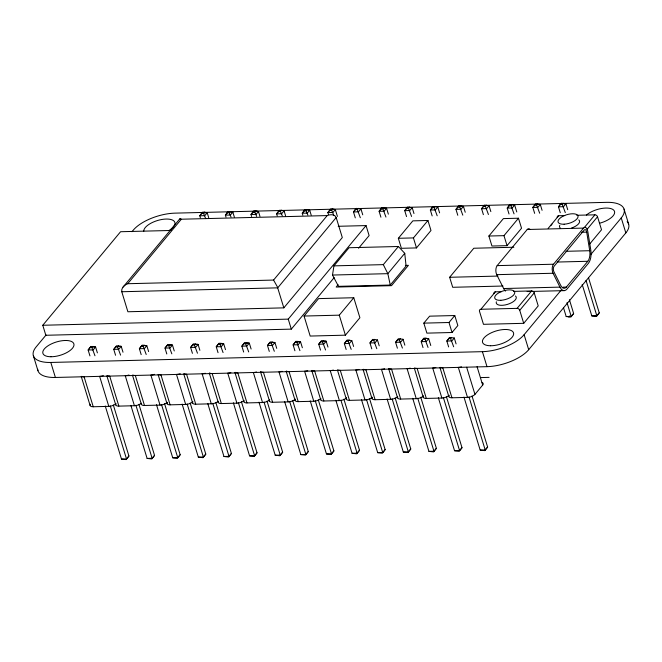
<?xml version="1.0" encoding="UTF-8"?>
<svg xmlns="http://www.w3.org/2000/svg" width="662" height="662" viewBox="0 0 662 662"><rect width="100%" height="100%" fill="white"/><g stroke="black" fill="none" stroke-linecap="round" stroke-linejoin="round"><path stroke-width="0.99" d="M332.498 275.044L333.946 265.867L349.04 247.729L398.4 246.496L404.747 253.323L406.079 266.033L390.266 285.057L338.497 286.348L332.498 275.044L387.833 273.663L404.747 253.323M283.832 307.855L277.37 286.828L273.572 280.067L127.692 283.717C124.572 284.999 120.98 287.995 121.775 291.743L127.89 311.761L283.832 307.855L342.304 237.559L336.188 217.55C334.84 214.041 330.081 214.331 327.21 215.58L181.33 219.221L180.238 218.501L179.832 219.445M97.388 352.863L95.585 346.971L90.876 346.433L88.137 349.999L89.941 355.899M208.712 217.674L207.214 212.767L204.517 212.171L202.506 212.221L201.538 213.387L199.767 215.795L200.363 217.757M123.008 352.225L121.204 346.334L116.495 345.787L113.756 349.362L115.56 355.254M234.331 217.037L232.834 212.121L230.144 211.534L228.125 211.583L227.165 212.742L225.386 215.15L225.99 217.119M148.627 351.588L146.823 345.688L142.123 345.15L139.376 348.717L141.18 354.617M259.959 216.391L258.453 211.484L255.764 210.888L253.753 210.938L252.785 212.105L251.006 214.513L251.61 216.474M174.247 350.943L172.451 345.051L167.743 344.505L165.004 348.08L166.799 353.971M285.579 215.754L284.072 210.839L281.383 210.251L279.372 210.301L278.404 211.459L276.633 213.876L277.229 215.837M199.874 350.306L198.07 344.406L193.362 343.868L190.623 347.434L192.427 353.334M311.198 215.117L309.7 210.202L307.002 209.606L304.992 209.655L304.024 210.822L302.253 213.23L302.848 215.2M113.31 404.937L128.925 456.027L126.185 459.602L121.477 459.064L105.258 406.005M225.494 349.66L223.69 343.768L218.981 343.222L216.242 346.797L218.046 352.689M337.421 216.441L335.32 209.556L332.622 208.969L330.611 209.018L329.643 210.177L327.872 212.593L328.476 214.554M138.929 404.3L154.544 455.39L151.805 458.965L147.105 458.418L130.877 405.367M251.113 349.023L249.309 343.123L244.609 342.585L241.862 346.16L243.666 352.052M362.743 214.811L360.939 208.919L356.239 208.381L353.491 211.948L355.295 217.848M164.548 403.655L180.172 454.753L177.424 458.319L172.724 457.781L156.505 404.722M276.733 348.377L274.929 342.486L270.228 341.948L267.489 345.514L269.285 351.414M388.362 214.174L386.558 208.282L381.858 207.736L379.111 211.31L380.915 217.202M190.168 403.017L205.791 454.107L203.052 457.682L198.343 457.136L182.124 404.085M302.352 347.74L300.556 341.849L295.848 341.302L293.109 344.877L294.913 350.769M413.982 213.536L412.186 207.636L407.478 207.098L404.739 210.665L406.534 216.565M215.787 402.38L231.41 453.47L228.671 457.037L223.963 456.499L207.744 403.439M327.98 347.095L326.176 341.203L321.467 340.665L318.728 344.232L320.532 350.132M439.609 212.891L437.805 206.999L433.097 206.453L430.358 210.028L432.162 215.92M241.415 401.735L257.03 452.825L254.291 456.399L249.582 455.861L233.363 402.802M353.599 346.458L351.795 340.566L347.095 340.02L344.348 343.595L346.152 349.486M465.229 212.254L463.425 206.354L458.716 205.816L455.977 209.391L457.781 215.282M267.034 401.098L282.657 452.187L279.91 455.762L275.21 455.216L258.983 402.157M379.218 345.821L377.414 339.92L372.714 339.383L369.967 342.949L371.771 348.849M490.848 211.608L489.044 205.716L484.344 205.17L481.597 208.745L483.401 214.645M292.654 400.452L308.277 451.542L305.538 455.117L300.829 454.579L284.61 401.52M404.838 345.175L403.042 339.283L398.334 338.737L395.595 342.312L397.399 348.204M516.774 211.956L514.664 205.071L509.963 204.533L507.224 208.108L509.02 214M318.273 399.815L333.896 450.905L331.157 454.48L326.449 453.933L310.23 400.882M430.763 345.514L428.662 338.638L423.953 338.1L421.214 341.675L423.018 347.567M542.087 210.326L540.291 204.434L535.583 203.896L532.844 207.463L534.648 213.363M343.901 399.169L359.516 450.268L356.777 453.834L352.068 453.296L335.849 400.237M456.085 343.892L454.281 338.001L449.572 337.454L446.833 341.029L448.637 346.929M567.715 209.689L565.911 203.797L561.202 203.251L558.463 206.825L560.267 212.717M369.52 398.532L385.143 449.622L382.396 453.197L377.696 452.651L361.469 399.6M395.14 397.895L410.763 448.985L408.015 452.551L403.315 452.014L387.096 398.954M420.759 397.25L436.382 448.339L433.643 451.914L428.935 451.368L412.716 398.317M446.387 396.612L462.002 447.702L459.262 451.269L454.554 450.731L438.335 397.672M569.428 299.737L573.631 313.49L570.892 317.065L566.184 316.527L563.478 307.681M472.006 395.967L487.621 447.057L484.882 450.632L480.182 450.094L463.954 397.035M588.435 277.486L599.251 312.853L596.512 316.428L591.803 315.882L582.196 284.445M334.169 277.61L291.313 329.13L45.835 335.27L42.773 325.265L120.575 231.725L171.119 230.467M46.075 334.972L36.17 346.888A32.405 13.844 -17 0 0 50.809 362.453L55.393 377.464L487 366.665A32.405 13.844 -17 0 0 528.698 349.693L625.83 232.916A32.405 13.844 -17 0 0 627.146 221.621M131.978 231.7L133.302 230.111A32.405 13.844 -17 0 1 175 213.139L606.607 202.349A32.405 13.844 -17 0 1 621.246 217.914L625.83 232.916M179.973 218.659L123.082 287.051M127.692 283.717L181.33 219.221M90.553 347.095L88.137 349.999L93.168 349.875L95.585 346.971L93.574 347.02M202.183 212.891L199.767 215.795L204.798 215.671L207.214 212.767L204.194 212.841M89.908 347.591L91.927 347.542L92.887 346.375M201.538 213.387L203.548 213.338L204.517 212.171M116.173 346.458L113.756 349.362L118.788 349.238L121.204 346.334L119.193 346.383M227.802 212.245L225.386 215.15L230.417 215.026L232.834 212.121L230.823 212.171M115.536 346.954L117.546 346.896L118.515 345.738M227.165 212.742L229.176 212.692L230.144 211.534M141.792 345.812L139.376 348.717L144.407 348.593L146.823 345.688L144.812 345.738M253.422 211.608L251.006 214.513L256.037 214.389L258.453 211.484M141.155 346.309L143.166 346.259L144.134 345.101M252.785 212.105L254.796 212.055L255.764 210.888M167.42 345.175L165.004 348.08L170.035 347.955L172.451 345.051L169.431 345.125M279.041 210.971L276.633 213.876L281.656 213.743L284.072 210.839M166.774 345.672L168.785 345.622L169.753 344.455M278.404 211.459L280.415 211.41L281.383 210.251M193.039 344.53L190.623 347.434L195.654 347.31L198.07 344.406L196.06 344.455M304.669 210.326L302.253 213.23L307.284 213.106L309.7 210.202M192.394 345.026L194.413 344.976L195.373 343.818M304.024 210.822L306.034 210.773L307.002 209.606M330.288 209.689L327.872 212.593L332.903 212.469L335.32 209.556M218.021 344.389L220.032 344.339L221 343.173M329.643 210.177L331.662 210.127L332.622 208.969M273.572 280.067L327.21 215.58M121.477 459.064L126.508 458.94L128.925 456.027M336.188 217.55L277.717 287.846L121.775 291.743M244.278 343.255L241.862 346.16L246.893 346.027L249.309 343.123L246.289 343.197M355.908 209.043L353.491 211.948L358.523 211.823L360.939 208.919M243.641 343.743L245.652 343.694L246.62 342.535M355.271 209.54L357.281 209.49L358.25 208.331M147.105 458.418L152.128 458.294L154.544 455.39M42.773 325.265L288.251 319.125L366.053 225.585L369.115 235.589L358.564 248.275M269.906 342.61L267.489 345.514L272.512 345.39L274.929 342.486L271.917 342.56M381.527 208.406L379.111 211.31L384.142 211.186L386.558 208.282M269.26 343.106L271.271 343.057L272.239 341.89M380.89 208.902L382.901 208.853L383.869 207.686M172.724 457.781L177.755 457.657L180.172 454.753M304.065 316.047L318.563 298.612L353.773 297.735L359.896 317.743L345.399 335.171L310.18 336.056L304.065 316.047L339.275 315.162L353.773 297.735M338.117 284.701L336.172 287.051L391.499 285.661L408.413 265.33L405.343 265.404M295.525 341.973L293.109 344.877L298.14 344.753L300.556 341.849L297.536 341.923M407.155 207.76L404.739 210.665L409.77 210.541L412.186 207.636M294.88 342.469L296.89 342.411L297.859 341.253M406.509 208.257L408.52 208.207L409.488 207.049M198.343 457.136L203.375 457.012L205.791 454.107M398.342 238.295L412.84 220.86L427.933 220.487L430.987 230.492L416.489 247.919L401.404 248.3L398.342 238.295L413.436 237.915L427.933 220.487M333.946 265.867L383.315 264.635L398.4 246.496M321.144 341.327L318.728 344.232L323.759 344.108L326.176 341.203L324.165 341.253M432.774 207.123L430.358 210.028L435.389 209.904L437.805 206.999M320.507 341.824L322.518 341.774L323.478 340.616M432.129 207.62L434.148 207.57L435.108 206.403M223.963 456.499L228.994 456.375L231.41 453.47M346.764 340.69L344.348 343.595L349.379 343.47L351.795 340.566M458.394 206.478L455.977 209.391L461.009 209.258L463.425 206.354M346.127 341.187L348.138 341.137L349.106 339.97M457.756 206.974L459.767 206.925L460.735 205.766M249.582 455.861L254.613 455.729L257.03 452.825M372.383 340.045L369.967 342.949L374.998 342.825L377.414 339.92M484.013 205.841L481.597 208.745L486.628 208.621L489.044 205.716M371.746 340.541L373.757 340.491L374.725 339.333M483.376 206.337L485.387 206.287L486.355 205.121M275.21 455.216L280.241 455.092L282.657 452.187M503.004 286.034L452.7 287.291L449.647 277.287L473.81 248.242L513.844 247.24M398.011 339.407L395.595 342.312L400.626 342.188L403.042 339.283M509.641 205.203L507.224 208.108L512.247 207.976L514.664 205.071M397.365 339.904L399.376 339.854L400.345 338.687M508.995 205.692L511.006 205.642L511.974 204.484M300.829 454.579L305.861 454.446L308.277 451.542M488.887 236.028L503.385 218.601L518.478 218.22L521.54 228.225L507.042 245.66L491.949 246.032L488.887 236.028L503.981 235.655L518.478 218.22M423.829 323.13L429.63 316.163L454.777 315.534L457.839 325.538L452.038 332.506L426.891 333.135L423.829 323.13L448.985 322.502L454.777 315.534M423.63 338.77L421.214 341.675L426.245 341.542L428.662 338.638M535.26 204.558L532.844 207.463L537.875 207.338L540.291 204.434M422.985 339.258L425.004 339.209L425.964 338.05M534.615 205.055L536.625 205.005L537.594 203.838M326.449 453.933L331.48 453.809L333.896 450.905M505.511 291.081A11.577 5.71 88.6 0 1 503.641 288.533L496.723 274.664A5.784 2.855 88.6 0 1 497.162 265.627L527.217 229.499A5.784 2.855 88.6 0 1 529.857 229.259M449.25 338.125L446.833 341.029L451.865 340.905L454.281 338.001M560.88 203.921L558.463 206.825L563.494 206.701L565.911 203.797L563.9 203.846M448.613 338.621L450.623 338.572L451.592 337.405M560.242 204.417L562.253 204.359L563.221 203.201M352.068 453.296L357.099 453.172L359.516 450.268M513.505 291.388L531.611 290.932A2.317 1.754 39.8 0 1 534.234 292.885L538.214 305.894L523.716 323.321L483.475 324.322L479.495 311.322A2.317 1.754 39.8 0 1 480.893 309.27L495.391 291.834L501.432 291.685M548.153 228.407L558.703 215.729L564.736 215.58M550.71 225.701L552.025 224.12M377.696 452.651L382.727 452.527L385.143 449.622M559.978 287.126L553.06 273.257A5.784 2.855 88.6 0 1 553.506 264.221L583.561 228.092A5.784 2.855 88.6 0 1 587.806 231.485L590.802 250.062A11.577 5.71 88.6 0 1 588.435 263.277L566.986 289.062A11.577 5.71 88.6 0 1 559.978 287.126L503.641 288.533M480.893 309.27L517.113 308.36L531.611 290.932M584.372 227.496L594.915 214.827A2.317 1.754 39.8 0 1 597.538 216.772L601.518 229.78L589.66 244.038M523.716 323.321L519.736 310.312L534.234 292.885M586.995 229.449L597.538 216.772M403.315 452.014L408.346 451.889L410.763 448.985M50.809 362.453L482.408 351.663A32.405 13.844 -17 0 0 524.114 334.691L561.111 290.204M590.852 254.456L621.246 217.914M423.349 396.182A5.784 2.474 -17 0 0 426.32 398.433L441.885 398.044A5.784 2.474 -17 0 0 449.093 395.272A5.784 2.474 -17 0 0 451.947 397.788L467.504 397.399A5.784 2.474 -17 0 0 474.952 394.37L482.681 385.077A5.784 2.474 -17 0 0 482.11 382.562M566.374 287.068L587.823 261.275A9.26 4.568 88.6 0 0 589.718 250.708L586.714 232.13A3.476 1.713 88.6 0 0 584.174 230.095L554.119 266.223A3.476 1.713 88.6 0 0 553.854 271.643L560.772 285.512A9.26 4.568 88.6 0 0 566.374 287.068L562.973 287.151M428.935 451.368L433.966 451.244L436.382 448.339M568.881 317.115L569.841 315.956M454.554 450.731L459.585 450.607L462.002 447.702M566.184 316.527L571.215 316.403L573.631 313.49M594.501 316.477L595.469 315.311M480.182 450.094L485.205 449.961L487.621 447.057M591.803 315.882L596.834 315.757L599.251 312.853M576.809 215.274L594.915 214.827M338.208 226.288L366.053 225.585M527.217 229.499L583.561 228.092M581.625 232.254L586.714 232.13M565.952 251.303L589.718 250.708M557.263 262.044L587.823 261.275M497.162 265.627L553.506 264.221M496.723 274.664L553.06 273.257M449.647 277.287L497.898 276.079M527.118 291.553L564.347 290.626M480.819 377.58L489.086 377.373M90.437 404.242A5.784 2.474 -17 0 0 93.243 406.758L108.808 406.369A5.784 2.474 -17 0 0 116.015 403.605A5.784 2.474 -17 0 0 118.87 406.12L134.427 405.732A5.784 2.474 -17 0 0 141.354 403.232M141.403 403.497A5.784 2.474 -17 0 0 144.49 405.483L160.047 405.094A5.784 2.474 -17 0 0 167.254 402.322M167.138 402.587A5.784 2.474 -17 0 0 170.109 404.838L185.666 404.449A5.784 2.474 -17 0 0 192.882 401.677A5.784 2.474 -17 0 0 195.729 404.201L211.294 403.812A5.784 2.474 -17 0 0 218.212 401.313M218.27 401.569A5.784 2.474 -17 0 0 221.348 403.555L236.913 403.166A5.784 2.474 -17 0 0 243.839 400.667M244.005 400.667A5.784 2.474 -17 0 0 246.976 402.918L262.533 402.529A5.784 2.474 -17 0 0 269.74 399.757A5.784 2.474 -17 0 0 272.595 402.273L288.152 401.884A5.784 2.474 -17 0 0 295.368 399.12M295.244 399.385A5.784 2.474 -17 0 0 298.214 401.635L313.78 401.246A5.784 2.474 -17 0 0 320.698 398.747M320.863 398.739A5.784 2.474 -17 0 0 323.834 400.998L339.399 400.601A5.784 2.474 -17 0 0 346.607 397.837M346.491 398.102A5.784 2.474 -17 0 0 349.462 400.353L365.019 399.964A5.784 2.474 -17 0 0 372.226 397.192M372.11 397.457A5.784 2.474 -17 0 0 375.081 399.716L390.638 399.327A5.784 2.474 -17 0 0 397.564 396.819M397.73 396.819A5.784 2.474 -17 0 0 400.7 399.07L416.266 398.681A5.784 2.474 -17 0 0 423.473 395.917M562.253 204.359L565.298 212.593M536.625 205.005L539.679 213.23M511.006 205.642L514.051 213.876M485.387 206.287L488.432 214.513M459.767 206.925L462.812 215.158M434.148 207.57L437.193 215.795M408.52 208.207L411.565 216.441M382.901 208.853L385.946 217.078M450.623 338.572L453.669 346.797M357.281 209.49L360.327 217.715M425.004 339.209L428.049 347.442M331.662 210.127L333.805 215.415M399.376 339.854L402.422 348.08M306.034 210.773L307.88 215.067M373.757 340.491L376.802 348.725M280.415 211.41L282.26 215.713M348.138 341.137L351.183 349.362M254.796 212.055L256.641 216.35M322.518 341.774L325.563 350.008M229.176 212.692L231.021 216.995M296.89 342.411L299.936 350.645M203.548 213.338L205.7 218.617M271.271 343.057L274.316 351.282M245.652 343.694L248.697 351.927M220.032 344.339L223.077 352.565M194.413 344.976L197.458 353.21M168.785 345.622L171.83 353.847M143.166 346.259L146.211 354.493M117.546 346.896L120.592 355.13M91.927 347.542L94.972 355.767M383.315 264.635L387.833 273.663L390.266 285.057M624.059 209.126L628.643 224.128M586.019 280.39L596.834 315.757M567.011 302.642L571.215 316.403M503.981 235.655L507.042 245.66M524.114 334.691L528.698 349.693M482.408 351.663L487 366.665M477.062 366.674L482.681 385.077M466.66 367.261L474.952 394.37M448.985 322.502L452.038 332.506M468.986 396.91L485.205 449.961M467.504 397.399L458.327 367.385A5.784 2.474 -17 0 0 461.472 366.839M413.436 237.915L416.489 247.919M451.947 397.788L442.77 367.774A5.784 2.474 -17 0 1 440.404 367.369M439.94 367.501L448.828 396.579M443.366 397.548L459.585 450.607M441.885 398.044L432.708 368.022A5.784 2.474 -17 0 0 435.853 367.484M426.32 398.433L417.143 368.411A5.784 2.474 -17 0 1 414.784 368.006M414.313 368.146L423.208 397.225M417.747 398.193L433.966 451.244M416.266 398.681L407.089 368.668A5.784 2.474 -17 0 0 410.233 368.122M400.7 399.07L391.523 369.057A5.784 2.474 -17 0 1 389.165 368.651M388.693 368.784L397.581 397.862M392.127 398.83L408.346 451.889M390.638 399.327L381.461 369.305A5.784 2.474 -17 0 0 384.614 368.767M375.081 399.716L365.904 369.694A5.784 2.474 -17 0 1 363.546 369.288M363.074 369.421L371.961 398.499M366.5 399.476L382.727 452.527M339.275 315.162L345.399 335.171M365.019 399.964L355.842 369.95A5.784 2.474 -17 0 0 358.986 369.404M349.462 400.353L340.285 370.339A5.784 2.474 -17 0 1 337.926 369.934M337.454 370.066L346.342 399.145M340.88 400.113L357.099 453.172M339.399 400.601L330.222 370.588A5.784 2.474 -17 0 0 333.367 370.05M323.834 400.998L314.657 370.977A5.784 2.474 -17 0 1 312.034 370.406M311.827 370.703L320.722 399.782M315.261 400.75L331.48 453.809M313.78 401.246L304.603 371.233A5.784 2.474 -17 0 0 307.747 370.687M288.251 319.125L291.313 329.13M298.214 401.635L289.037 371.622A5.784 2.474 -17 0 1 286.406 371.051M286.207 371.349L295.103 400.427M289.642 401.395L305.861 454.446M288.152 401.884L278.975 371.87A5.784 2.474 -17 0 0 282.128 371.324M272.595 402.273L263.418 372.259A5.784 2.474 -17 0 1 260.787 371.688M260.588 371.986L269.475 401.064M264.014 402.033L280.241 455.092M262.533 402.529L253.356 372.507A5.784 2.474 -17 0 0 256.5 371.97M246.976 402.918L237.799 372.896A5.784 2.474 -17 0 1 235.167 372.334M234.969 372.632L243.856 401.71M238.394 402.678L254.613 455.729M236.913 403.166L227.736 373.153A5.784 2.474 -17 0 0 230.881 372.607M221.348 403.555L212.171 373.542A5.784 2.474 -17 0 1 209.548 372.971M209.349 373.269L218.237 402.347M212.775 403.315L228.994 456.375M211.294 403.812L202.117 373.79A5.784 2.474 -17 0 0 205.261 373.252M195.729 404.201L186.552 374.179A5.784 2.474 -17 0 1 184.193 373.773M183.722 373.906L192.617 402.984M187.156 403.961L203.375 457.012M185.666 404.449L176.489 374.435A5.784 2.474 -17 0 0 180.205 373.707M170.109 404.838L160.932 374.824A5.784 2.474 -17 0 1 158.574 374.419M158.102 374.551L166.99 403.63M161.528 404.598L177.755 457.657M160.047 405.094L150.87 375.073A5.784 2.474 -17 0 0 154.585 374.344M144.49 405.483L135.313 375.462A5.784 2.474 -17 0 1 132.954 375.056M132.483 375.188L141.37 404.267M135.909 405.235L152.128 458.294M134.427 405.732L125.25 375.718A5.784 2.474 -17 0 0 128.958 374.982M118.87 406.12L109.693 376.107A5.784 2.474 -17 0 1 107.327 375.702M106.863 375.834L115.751 404.912M110.289 405.88L126.508 458.94M108.808 406.369L99.631 376.355A5.784 2.474 -17 0 0 103.338 375.627M93.243 406.758L84.066 376.744A5.784 2.474 -17 0 1 81.707 376.339M81.236 376.471L90.131 405.549M33.357 355.676L37.941 370.687M143.762 231.237A16.202 6.926 -17 0 1 166.145 219.048A16.202 6.926 -17 0 1 168.785 230.608M586.416 215.059A16.202 6.926 -17 0 1 612.855 209.449A16.202 6.926 -17 0 1 599.491 223.251M55.393 377.464A32.405 13.844 -17 0 1 37.693 369.288M515.475 295.997A10.418 4.452 -17 0 1 507.489 304.379A10.418 4.452 -17 0 1 496.343 301.789M517.113 308.36A2.317 1.754 39.8 0 1 519.736 310.312M493.918 293.523A2.317 1.754 39.8 0 1 495.391 291.834M557.222 217.417A2.317 1.754 39.8 0 1 558.703 215.729M578.778 219.892A10.418 4.452 -17 0 1 571.505 228.042M560.342 228.092A10.418 4.452 -17 0 1 559.787 225.32M218.659 343.892L216.242 346.797L221.273 346.673L223.69 343.768L218.659 343.892M490.625 345.754A16.202 6.926 -17 0 0 513.654 333.565A16.202 6.926 -17 0 0 489.83 333.524A16.202 6.926 -17 0 0 490.625 345.754M50.966 356.752A16.202 6.926 -17 0 0 73.995 344.563A16.202 6.926 -17 0 0 50.171 344.521A16.202 6.926 -17 0 0 50.966 356.752M500.811 300.308A10.418 4.452 -17 0 0 514.697 292.083A10.418 4.452 -17 0 0 498.668 292.902A10.418 4.452 -17 0 0 500.811 300.308M564.115 224.203A10.418 4.452 -17 0 0 578 215.969A10.418 4.452 -17 0 0 561.972 216.797A10.418 4.452 -17 0 0 564.115 224.203"/></g></svg>
